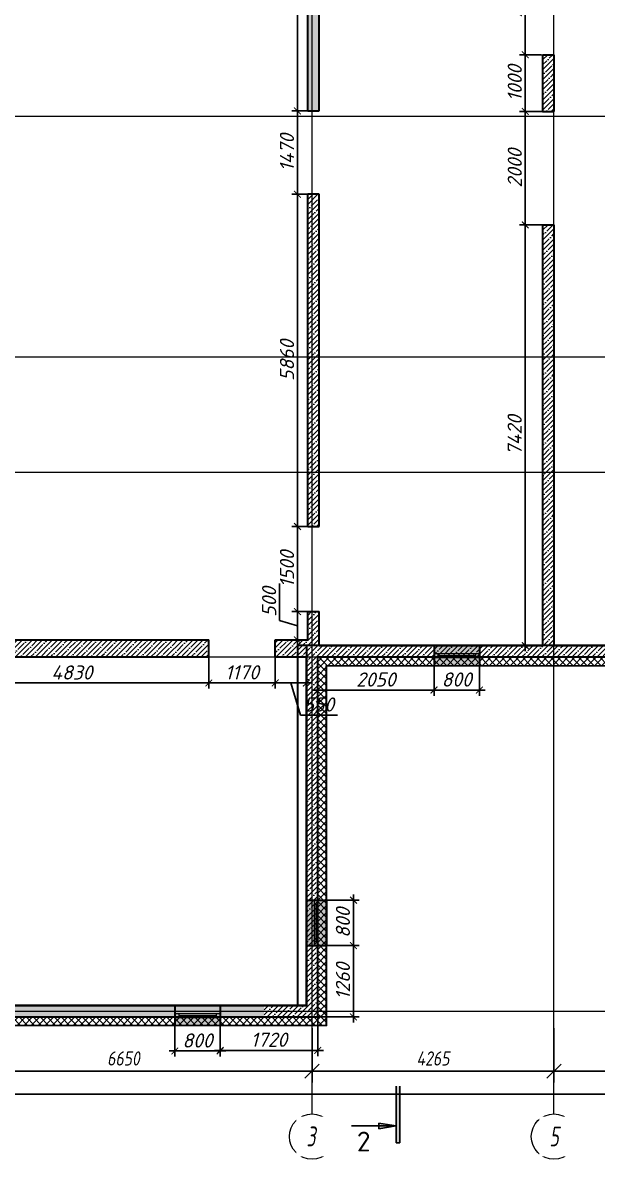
# Model space of a CAD drawing. Extents: x -96705 to 1864084, y -482104 to 235.
# Drawn here: x 1069113 to 1079242, y -158358 to -138311 of the extents above; entities that cross this region are included whole.
import ezdxf

# ---------------------------------------------------------------- set-up
doc = ezdxf.new("R2010")
doc.units = 0
doc.header["$LTSCALE"] = 100
doc.header["$PDMODE"] = 1
doc.header["$PDSIZE"] = 200
doc.linetypes.add('CENTER', pattern=[2, 1.25, -0.25, 0.25, -0.25])
doc.layers.get('Defpoints').update_dxf_attribs({"color": 42})
for name, color, linetype, lineweight in [('АР_Навесной фасад', 5, 'Continuous', 5), ('АР_Окна БЛОК', 250, 'Continuous', 13), ('АР_Оси', 193, 'Continuous', 9), ('АР_Оси размеры', 164, 'Continuous', 9), ('АР_Разрезы', 175, 'Continuous', 9), ('АР_Сущ Несущая стена', 202, 'Continuous', 30), ('АР_Утеплитель', 250, 'Continuous', 9), ('АР_Штриховка монолит', 250, 'Continuous', 9)]:
    doc.layers.add(name, color=color, linetype=linetype, lineweight=lineweight)
doc.layers.add('Тонкая', color=7, linetype='Continuous')
doc.layers.get('Тонкая').off()
doc.styles.add('ISOCPEUR', font='isocpeui.ttf', dxfattribs={"height": 250})
doc.styles.add('METRO-STYLE', font='isocpeur.ttf', dxfattribs={"width": 0.9, "oblique": 15})
doc.styles.add('ГОСТ 2.304', font='CS_Gost2304.shx', dxfattribs={"oblique": 10})
doc.dimstyles.new('R_100', dxfattribs={"dimtxt": 270, "dimasz": 120, "dimexe": 100, "dimexo": 0, "dimgap": 60, "dimtad": 1, "dimdec": 0, "dimrnd": 5, "dimzin": 0, "dimdsep": 46, "dimtxsty": 'ISOCPEUR', "dimblk": 'ARCHTICK', "dimcen": 0, "dimdle": 100, "dimclrd": 256, "dimclre": 256, "dimclrt": 256, "dimadec": 0, "dimazin": 0, "dimtfac": 2, "dimtdec": 0, "dimtofl": 0, "dimtmove": 1, "dimatfit": 3, "dimfxl": 1, "dimtvp": 3, "dimtolj": 1, "dimtzin": 0, "dimarcsym": 0})
doc.dimstyles.new('СПДС', dxfattribs={"dimscale": 100, "dimtxt": 2.5, "dimasz": 2.5, "dimexe": 2, "dimexo": 0.625, "dimgap": 1, "dimtad": 1, "dimdec": 0, "dimrnd": 5, "dimtxsty": 'ГОСТ 2.304', "dimblk": 'OBLIQUE', "dimblk1": 'OBLIQUE', "dimblk2": 'OBLIQUE', "dimcen": 2.5, "dimdle": 2, "dimadec": 0, "dimazin": 2, "dimtfac": 0.75, "dimtdec": 4, "dimtmove": 1, "dimatfit": 3, "dimfxl": 1, "dimtfill": 1, "dimtolj": 1, "dimarcsym": 1})
pattern_1 = [(45, (116217.33, -106593.18), (-61.871843, 61.871843), []), (135, (116217.33, -106593.18), (-61.871843, -61.871843), [])]
pattern_2 = [(45, (731759.35, -210952.4), (-88.388348, 88.388348), []), (45, (731847.74, -210952.4), (-88.388348, 88.388348), [156.25, -31.25, 0, -31.25])]

# ---------------------------------------------------------------- blocks, each defined once
blk = doc.blocks.new('_Oblique')
at = {"color": 0, "linetype": 'ByBlock', "lineweight": -2}
blk.add_line((-0.5, -0.5), (0.5, 0.5), dxfattribs=at)
blk = doc.blocks.new('*D658')
at = {"layer": 'Defpoints', "color": 0, "ltscale": 100, "transparency": 16777216}
for p in [(1074214, -155982), (1067564, -156395), (1074214, -156805)]:
    blk.add_point(p, dxfattribs=at)
at = {"layer": 'АР_Оси размеры', "color": 8, "lineweight": -2, "ltscale": 100, "transparency": 16777216}
for p, q in [((1074214, -156044), (1074214, -157005)), ((1067564, -156458), (1067564, -157005)), ((1067364, -156805), (1074414, -156805))]:
    blk.add_line(p, q, dxfattribs=at)
at = {"layer": 'АР_Оси размеры', "color": 8, "lineweight": -2, "ltscale": 100, "transparency": 16777216, "xscale": 250, "yscale": 250, "zscale": 250, "rotation": 180}
blk.add_blockref('_Oblique', (1067564, -156805), dxfattribs=at)
at = {"layer": 'АР_Оси размеры', "color": 8, "lineweight": -2, "ltscale": 100, "transparency": 16777216, "xscale": 250, "yscale": 250, "zscale": 250}
blk.add_blockref('_Oblique', (1074214, -156805), dxfattribs=at)
at = {"layer": 'АР_Оси размеры', "color": 8, "ltscale": 100, "transparency": 16777216, "insert": (1070889, -156580), "char_height": 250, "attachment_point": 5, "style": 'ГОСТ 2.304', "bg_fill": 3, "box_fill_scale": 1.1, "bg_fill_color": 256, "bg_fill_true_color": 13158600, "bg_fill_transparency": 0}
blk.add_mtext('\\A1;6650', dxfattribs=at)
blk = doc.blocks.new('*D659')
at = {"layer": 'Defpoints', "color": 0, "ltscale": 100, "transparency": 16777216}
for p in [(1074214, -155982), (1078479, -155982), (1078479, -156805)]:
    blk.add_point(p, dxfattribs=at)
at = {"layer": 'АР_Оси размеры', "color": 8, "lineweight": -2, "ltscale": 100, "transparency": 16777216}
for p, q in [((1074214, -156044), (1074214, -157005)), ((1078479, -156044), (1078479, -157005)), ((1074014, -156805), (1078679, -156805))]:
    blk.add_line(p, q, dxfattribs=at)
at = {"layer": 'АР_Оси размеры', "color": 8, "lineweight": -2, "ltscale": 100, "transparency": 16777216, "xscale": 250, "yscale": 250, "zscale": 250, "rotation": 180}
blk.add_blockref('_Oblique', (1074214, -156805), dxfattribs=at)
at = {"layer": 'АР_Оси размеры', "color": 8, "lineweight": -2, "ltscale": 100, "transparency": 16777216, "xscale": 250, "yscale": 250, "zscale": 250}
blk.add_blockref('_Oblique', (1078479, -156805), dxfattribs=at)
at = {"layer": 'АР_Оси размеры', "color": 8, "ltscale": 100, "transparency": 16777216, "insert": (1076346, -156580), "char_height": 250, "attachment_point": 5, "style": 'ГОСТ 2.304', "bg_fill": 3, "box_fill_scale": 1.1, "bg_fill_color": 256, "bg_fill_true_color": 13158600, "bg_fill_transparency": 0}
blk.add_mtext('\\A1;4265', dxfattribs=at)
blk = doc.blocks.new('*D660')
at = {"layer": 'Defpoints', "color": 0, "ltscale": 100, "transparency": 16777216}
for p in [(1078479, -155982), (1082434, -156282), (1082434, -156805)]:
    blk.add_point(p, dxfattribs=at)
at = {"layer": 'АР_Оси размеры', "color": 8, "lineweight": -2, "ltscale": 100, "transparency": 16777216}
for p, q in [((1078479, -156044), (1078479, -157005)), ((1082434, -156345), (1082434, -157005)), ((1078279, -156805), (1082634, -156805))]:
    blk.add_line(p, q, dxfattribs=at)
at = {"layer": 'АР_Оси размеры', "color": 8, "lineweight": -2, "ltscale": 100, "transparency": 16777216, "xscale": 250, "yscale": 250, "zscale": 250, "rotation": 180}
blk.add_blockref('_Oblique', (1078479, -156805), dxfattribs=at)
at = {"layer": 'АР_Оси размеры', "color": 8, "lineweight": -2, "ltscale": 100, "transparency": 16777216, "xscale": 250, "yscale": 250, "zscale": 250}
blk.add_blockref('_Oblique', (1082434, -156805), dxfattribs=at)
at = {"layer": 'АР_Оси размеры', "color": 8, "ltscale": 100, "transparency": 16777216, "insert": (1080456, -156580), "char_height": 250, "attachment_point": 5, "style": 'ГОСТ 2.304', "bg_fill": 3, "box_fill_scale": 1.1, "bg_fill_color": 256, "bg_fill_true_color": 13158600, "bg_fill_transparency": 0}
blk.add_mtext('\\A1;3955', dxfattribs=at)
blk = doc.blocks.new('*D638')
at = {"layer": 'Defpoints', "color": 0, "ltscale": 100, "transparency": 16777216}
for p in [(1129729, -157207), (1061314, -157533), (1129729, -157533)]:
    blk.add_point(p, dxfattribs=at)
at = {"layer": 'АР_Оси размеры', "color": 8, "lineweight": -2, "ltscale": 100, "transparency": 16777216}
for p, q in [((1061314, -157470), (1061314, -157007)), ((1129729, -157470), (1129729, -157007)), ((1061114, -157207), (1129929, -157207))]:
    blk.add_line(p, q, dxfattribs=at)
at = {"layer": 'АР_Оси размеры', "color": 8, "lineweight": -2, "ltscale": 100, "transparency": 16777216, "xscale": 250, "yscale": 250, "zscale": 250, "rotation": 180}
blk.add_blockref('_Oblique', (1061314, -157207), dxfattribs=at)
at = {"layer": 'АР_Оси размеры', "color": 8, "lineweight": -2, "ltscale": 100, "transparency": 16777216, "xscale": 250, "yscale": 250, "zscale": 250}
blk.add_blockref('_Oblique', (1129729, -157207), dxfattribs=at)
at = {"layer": 'АР_Оси размеры', "color": 8, "ltscale": 100, "transparency": 16777216, "insert": (1095521, -156982), "char_height": 250, "attachment_point": 5, "style": 'ГОСТ 2.304', "bg_fill": 3, "box_fill_scale": 1.1, "bg_fill_color": 256, "bg_fill_true_color": 13158600, "bg_fill_transparency": 0}
blk.add_mtext('\\A1;68415', dxfattribs=at)
blk = doc.blocks.new('_ArchTick')
at = {"color": 8, "linetype": 'ByBlock', "const_width": 0.15}
blk.add_lwpolyline([(-0.5, -0.5), (0.5, 0.5)], dxfattribs=at)
blk = doc.blocks.new('*D1014')
at = {"layer": 'Defpoints', "color": 8, "lineweight": -2, "ltscale": 100, "transparency": 16777216}
for p, q in [((1067564, -149497), (1067564, -150057)), ((1072394, -149497), (1072394, -150057)), ((1067464, -149957), (1072494, -149957))]:
    blk.add_line(p, q, dxfattribs=at)
at = {"layer": 'Defpoints', "color": 0, "ltscale": 100, "transparency": 16777216}
for p in [(1067564, -149497), (1072394, -149497), (1072394, -149957)]:
    blk.add_point(p, dxfattribs=at)
at = {"layer": 'Defpoints', "color": 8, "lineweight": -2, "ltscale": 100, "transparency": 16777216, "xscale": 120, "yscale": 120, "zscale": 120, "rotation": 180}
blk.add_blockref('_ArchTick', (1067564, -149957), dxfattribs=at)
at = {"layer": 'Defpoints', "color": 8, "lineweight": -2, "ltscale": 100, "transparency": 16777216, "xscale": 120, "yscale": 120, "zscale": 120}
blk.add_blockref('_ArchTick', (1072394, -149957), dxfattribs=at)
at = {"layer": 'Defpoints', "color": 8, "lineweight": 30, "ltscale": 100, "transparency": 16777216, "insert": (1069979, -149772), "char_height": 250, "attachment_point": 5, "style": 'ISOCPEUR'}
blk.add_mtext('\\A1;4830', dxfattribs=at)
blk = doc.blocks.new('*D1015')
at = {"layer": 'Defpoints', "color": 8, "lineweight": -2, "ltscale": 100, "transparency": 16777216}
for p, q in [((1072394, -149497), (1072394, -150057)), ((1073564, -149497), (1073564, -150057)), ((1073664, -149957), (1072294, -149957))]:
    blk.add_line(p, q, dxfattribs=at)
at = {"layer": 'Defpoints', "color": 0, "ltscale": 100, "transparency": 16777216}
for p in [(1072394, -149497), (1073564, -149497), (1072394, -149957)]:
    blk.add_point(p, dxfattribs=at)
at = {"layer": 'Defpoints', "color": 8, "lineweight": -2, "ltscale": 100, "transparency": 16777216, "xscale": 120, "yscale": 120, "zscale": 120, "rotation": 180}
blk.add_blockref('_ArchTick', (1072394, -149957), dxfattribs=at)
at = {"layer": 'Defpoints', "color": 8, "lineweight": -2, "ltscale": 100, "transparency": 16777216, "xscale": 120, "yscale": 120, "zscale": 120}
blk.add_blockref('_ArchTick', (1073564, -149957), dxfattribs=at)
at = {"layer": 'Defpoints', "color": 8, "lineweight": 30, "ltscale": 100, "transparency": 16777216, "insert": (1072979, -149770), "char_height": 250, "attachment_point": 5, "style": 'ISOCPEUR'}
blk.add_mtext('\\A1;1170', dxfattribs=at)
blk = doc.blocks.new('*D1016')
at = {"layer": 'Defpoints', "color": 8, "lineweight": -2, "ltscale": 100, "transparency": 16777216}
for p, q in [((1073564, -149497), (1073564, -150057)), ((1074114, -149497), (1074114, -150057)), ((1074214, -149957), (1073464, -149957)), ((1073839, -149957), (1074008, -150522)), ((1074008, -150522), (1074660, -150522))]:
    blk.add_line(p, q, dxfattribs=at)
at = {"layer": 'Defpoints', "color": 0, "ltscale": 100, "transparency": 16777216}
for p in [(1073564, -149497), (1074114, -149497), (1073564, -149957)]:
    blk.add_point(p, dxfattribs=at)
at = {"layer": 'Defpoints', "color": 8, "lineweight": -2, "ltscale": 100, "transparency": 16777216, "xscale": 120, "yscale": 120, "zscale": 120, "rotation": 180}
blk.add_blockref('_ArchTick', (1073564, -149957), dxfattribs=at)
at = {"layer": 'Defpoints', "color": 8, "lineweight": -2, "ltscale": 100, "transparency": 16777216, "xscale": 120, "yscale": 120, "zscale": 120}
blk.add_blockref('_ArchTick', (1074114, -149957), dxfattribs=at)
at = {"layer": 'Defpoints', "color": 8, "lineweight": 30, "ltscale": 100, "transparency": 16777216, "insert": (1074334, -150337), "char_height": 250, "attachment_point": 5, "style": 'ISOCPEUR'}
blk.add_mtext('\\A1;550', dxfattribs=at)
blk = doc.blocks.new('*D1017')
at = {"layer": 'Defpoints', "color": 8, "lineweight": -2, "ltscale": 100, "transparency": 16777216}
for p, q in [((1073642, -148852), (1073642, -148201)), ((1074139, -148697), (1073857, -148697)), ((1073957, -148597), (1073957, -149297)), ((1073957, -148947), (1073642, -148852)), ((1074139, -149197), (1073857, -149197))]:
    blk.add_line(p, q, dxfattribs=at)
at = {"layer": 'Defpoints', "color": 0, "ltscale": 100, "transparency": 16777216}
for p in [(1074139, -148697), (1073957, -149197), (1074139, -149197)]:
    blk.add_point(p, dxfattribs=at)
at = {"layer": 'Defpoints', "color": 8, "lineweight": -2, "ltscale": 100, "transparency": 16777216, "xscale": 120, "yscale": 120, "zscale": 120}
for p, rotation in [((1073957, -148697), 90), ((1073957, -149197), 270)]:
    blk.add_blockref('_ArchTick', p, dxfattribs=dict(at, rotation=rotation))
at = {"layer": 'Defpoints', "color": 8, "lineweight": 30, "ltscale": 100, "transparency": 16777216, "insert": (1073457, -148527), "char_height": 250, "attachment_point": 5, "rotation": 90, "style": 'ISOCPEUR'}
blk.add_mtext('\\A1;500', dxfattribs=at)
blk = doc.blocks.new('*D1018')
at = {"layer": 'Defpoints', "color": 8, "lineweight": -2, "ltscale": 100, "transparency": 16777216}
for p, q in [((1073957, -147097), (1073957, -148797)), ((1074139, -147197), (1073857, -147197)), ((1074139, -148697), (1073857, -148697))]:
    blk.add_line(p, q, dxfattribs=at)
at = {"layer": 'Defpoints', "color": 0, "ltscale": 100, "transparency": 16777216}
for p in [(1074139, -147197), (1073957, -148697), (1074139, -148697)]:
    blk.add_point(p, dxfattribs=at)
at = {"layer": 'Defpoints', "color": 8, "lineweight": -2, "ltscale": 100, "transparency": 16777216, "xscale": 120, "yscale": 120, "zscale": 120}
for p, rotation in [((1073957, -147197), 90), ((1073957, -148697), 270)]:
    blk.add_blockref('_ArchTick', p, dxfattribs=dict(at, rotation=rotation))
at = {"layer": 'Defpoints', "color": 8, "lineweight": 30, "ltscale": 100, "transparency": 16777216, "insert": (1073772, -147947), "char_height": 250, "attachment_point": 5, "rotation": 90, "style": 'ISOCPEUR'}
blk.add_mtext('\\A1;1500', dxfattribs=at)
blk = doc.blocks.new('*D1019')
at = {"layer": 'Defpoints', "color": 8, "lineweight": -2, "ltscale": 100, "transparency": 16777216}
for p, q in [((1073957, -141237), (1073957, -147297)), ((1074139, -141337), (1073857, -141337)), ((1074139, -147197), (1073857, -147197))]:
    blk.add_line(p, q, dxfattribs=at)
at = {"layer": 'Defpoints', "color": 0, "ltscale": 100, "transparency": 16777216}
for p in [(1074139, -141337), (1073957, -147197), (1074139, -147197)]:
    blk.add_point(p, dxfattribs=at)
at = {"layer": 'Defpoints', "color": 8, "lineweight": -2, "ltscale": 100, "transparency": 16777216, "xscale": 120, "yscale": 120, "zscale": 120}
for p, rotation in [((1073957, -141337), 90), ((1073957, -147197), 270)]:
    blk.add_blockref('_ArchTick', p, dxfattribs=dict(at, rotation=rotation))
at = {"layer": 'Defpoints', "color": 8, "lineweight": 30, "ltscale": 100, "transparency": 16777216, "insert": (1073772, -144267), "char_height": 250, "attachment_point": 5, "rotation": 90, "style": 'ISOCPEUR'}
blk.add_mtext('\\A1;5860', dxfattribs=at)
blk = doc.blocks.new('*D640')
at = {"layer": 'Defpoints', "color": 8, "lineweight": -2, "ltscale": 100, "transparency": 16777216}
for p, q in [((1074139, -139867), (1073857, -139867)), ((1073957, -139767), (1073957, -141437)), ((1074139, -141337), (1073857, -141337))]:
    blk.add_line(p, q, dxfattribs=at)
at = {"layer": 'Defpoints', "color": 0, "ltscale": 100, "transparency": 16777216}
for p in [(1074139, -139867), (1073957, -141337), (1074139, -141337)]:
    blk.add_point(p, dxfattribs=at)
at = {"layer": 'Defpoints', "color": 8, "lineweight": -2, "ltscale": 100, "transparency": 16777216, "xscale": 120, "yscale": 120, "zscale": 120}
for p, rotation in [((1073957, -139867), 90), ((1073957, -141337), 270)]:
    blk.add_blockref('_ArchTick', p, dxfattribs=dict(at, rotation=rotation))
at = {"layer": 'Defpoints', "color": 8, "lineweight": 30, "ltscale": 100, "transparency": 16777216, "insert": (1073771, -140602), "char_height": 250, "attachment_point": 5, "rotation": 90, "style": 'ISOCPEUR'}
blk.add_mtext('\\A1;1470', dxfattribs=at)
blk = doc.blocks.new('*D1020')
at = {"layer": 'Defpoints', "color": 8, "lineweight": -2, "ltscale": 100, "transparency": 16777216}
for p, q in [((1074139, -128467), (1073857, -128467)), ((1073957, -128367), (1073957, -139967)), ((1074139, -139867), (1073857, -139867))]:
    blk.add_line(p, q, dxfattribs=at)
at = {"layer": 'Defpoints', "color": 0, "ltscale": 100, "transparency": 16777216}
for p in [(1074139, -128467), (1073957, -139867), (1074139, -139867)]:
    blk.add_point(p, dxfattribs=at)
at = {"layer": 'Defpoints', "color": 8, "lineweight": -2, "ltscale": 100, "transparency": 16777216, "xscale": 120, "yscale": 120, "zscale": 120}
for p, rotation in [((1073957, -128467), 90), ((1073957, -139867), 270)]:
    blk.add_blockref('_ArchTick', p, dxfattribs=dict(at, rotation=rotation))
at = {"layer": 'Defpoints', "color": 8, "lineweight": 30, "ltscale": 100, "transparency": 16777216, "insert": (1073772, -134167), "char_height": 250, "attachment_point": 5, "rotation": 90, "style": 'ISOCPEUR'}
blk.add_mtext('\\A1;11400', dxfattribs=at)
blk = doc.blocks.new('*D1021')
at = {"layer": 'Defpoints', "color": 8, "lineweight": -2, "ltscale": 100, "transparency": 16777216}
for p, q in [((1074943, -154487), (1074943, -155947)), ((1074474, -154587), (1075043, -154587)), ((1074314, -155847), (1075043, -155847))]:
    blk.add_line(p, q, dxfattribs=at)
at = {"layer": 'Defpoints', "color": 0, "ltscale": 100, "transparency": 16777216}
for p in [(1074474, -154587), (1074314, -155847), (1074943, -155847)]:
    blk.add_point(p, dxfattribs=at)
at = {"layer": 'Defpoints', "color": 8, "lineweight": -2, "ltscale": 100, "transparency": 16777216, "xscale": 120, "yscale": 120, "zscale": 120}
for p, rotation in [((1074943, -154587), 90), ((1074943, -155847), 270)]:
    blk.add_blockref('_ArchTick', p, dxfattribs=dict(at, rotation=rotation))
at = {"layer": 'Defpoints', "color": 8, "lineweight": 30, "ltscale": 100, "transparency": 16777216, "insert": (1074758, -155217), "char_height": 250, "attachment_point": 5, "rotation": 90, "style": 'ISOCPEUR'}
blk.add_mtext('\\A1;1260', dxfattribs=at)
blk = doc.blocks.new('*D1029')
at = {"layer": 'Defpoints', "color": 8, "lineweight": -2, "ltscale": 100, "transparency": 16777216}
for p, q in [((1072594, -155857), (1072594, -156537)), ((1074314, -155847), (1074314, -156537)), ((1074414, -156437), (1072494, -156437))]:
    blk.add_line(p, q, dxfattribs=at)
at = {"layer": 'Defpoints', "color": 0, "ltscale": 100, "transparency": 16777216}
for p in [(1072594, -155857), (1074314, -155847), (1072594, -156437)]:
    blk.add_point(p, dxfattribs=at)
at = {"layer": 'Defpoints', "color": 8, "lineweight": -2, "ltscale": 100, "transparency": 16777216, "xscale": 120, "yscale": 120, "zscale": 120, "rotation": 180}
blk.add_blockref('_ArchTick', (1072594, -156437), dxfattribs=at)
at = {"layer": 'Defpoints', "color": 8, "lineweight": -2, "ltscale": 100, "transparency": 16777216, "xscale": 120, "yscale": 120, "zscale": 120}
blk.add_blockref('_ArchTick', (1074314, -156437), dxfattribs=at)
at = {"layer": 'Defpoints', "color": 8, "lineweight": 30, "ltscale": 100, "transparency": 16777216, "insert": (1073454, -156250), "char_height": 250, "attachment_point": 5, "style": 'ISOCPEUR'}
blk.add_mtext('\\A1;1720', dxfattribs=at)
blk = doc.blocks.new('*D1030')
at = {"layer": 'Defpoints', "color": 8, "lineweight": -2, "ltscale": 100, "transparency": 16777216}
for p, q in [((1071794, -156007), (1071794, -156548)), ((1072594, -156007), (1072594, -156548)), ((1072694, -156448), (1071694, -156448))]:
    blk.add_line(p, q, dxfattribs=at)
at = {"layer": 'Defpoints', "color": 0, "ltscale": 100, "transparency": 16777216}
for p in [(1071794, -156007), (1072594, -156007), (1071794, -156448)]:
    blk.add_point(p, dxfattribs=at)
at = {"layer": 'Defpoints', "color": 8, "lineweight": -2, "ltscale": 100, "transparency": 16777216, "xscale": 120, "yscale": 120, "zscale": 120, "rotation": 180}
blk.add_blockref('_ArchTick', (1071794, -156448), dxfattribs=at)
at = {"layer": 'Defpoints', "color": 8, "lineweight": -2, "ltscale": 100, "transparency": 16777216, "xscale": 120, "yscale": 120, "zscale": 120}
blk.add_blockref('_ArchTick', (1072594, -156448), dxfattribs=at)
at = {"layer": 'Defpoints', "color": 8, "lineweight": 30, "ltscale": 100, "transparency": 16777216, "insert": (1072194, -156263), "char_height": 250, "attachment_point": 5, "style": 'ISOCPEUR'}
blk.add_mtext('\\A1;800', dxfattribs=at)
blk = doc.blocks.new('*D1031')
at = {"layer": 'Defpoints', "color": 8, "lineweight": -2, "ltscale": 100, "transparency": 16777216}
for p, q in [((1074943, -153687), (1074943, -154687)), ((1074474, -153787), (1075043, -153787)), ((1074464, -154587), (1075043, -154587))]:
    blk.add_line(p, q, dxfattribs=at)
at = {"layer": 'Defpoints', "color": 0, "ltscale": 100, "transparency": 16777216}
for p in [(1074474, -153787), (1074464, -154587), (1074943, -154587)]:
    blk.add_point(p, dxfattribs=at)
at = {"layer": 'Defpoints', "color": 8, "lineweight": -2, "ltscale": 100, "transparency": 16777216, "xscale": 120, "yscale": 120, "zscale": 120}
for p, rotation in [((1074943, -153787), 90), ((1074943, -154587), 270)]:
    blk.add_blockref('_ArchTick', p, dxfattribs=dict(at, rotation=rotation))
at = {"layer": 'Defpoints', "color": 8, "lineweight": 30, "ltscale": 100, "transparency": 16777216, "insert": (1074758, -154187), "char_height": 250, "attachment_point": 5, "rotation": 90, "style": 'ISOCPEUR'}
blk.add_mtext('\\A1;800', dxfattribs=at)
blk = doc.blocks.new('*D1032')
at = {"layer": 'Defpoints', "color": 8, "lineweight": -2, "ltscale": 100, "transparency": 16777216}
for p, q in [((1074314, -149497), (1074314, -150181)), ((1076364, -149477), (1076364, -150181)), ((1074214, -150081), (1076464, -150081))]:
    blk.add_line(p, q, dxfattribs=at)
at = {"layer": 'Defpoints', "color": 0, "ltscale": 100, "transparency": 16777216}
for p in [(1074314, -149497), (1076364, -149477), (1076364, -150081)]:
    blk.add_point(p, dxfattribs=at)
at = {"layer": 'Defpoints', "color": 8, "lineweight": -2, "ltscale": 100, "transparency": 16777216, "xscale": 120, "yscale": 120, "zscale": 120, "rotation": 180}
blk.add_blockref('_ArchTick', (1074314, -150081), dxfattribs=at)
at = {"layer": 'Defpoints', "color": 8, "lineweight": -2, "ltscale": 100, "transparency": 16777216, "xscale": 120, "yscale": 120, "zscale": 120}
blk.add_blockref('_ArchTick', (1076364, -150081), dxfattribs=at)
at = {"layer": 'Defpoints', "color": 8, "lineweight": 30, "ltscale": 100, "transparency": 16777216, "insert": (1075339, -149896), "char_height": 250, "attachment_point": 5, "style": 'ISOCPEUR'}
blk.add_mtext('\\A1;2050', dxfattribs=at)
blk = doc.blocks.new('*D1074')
at = {"layer": 'Defpoints', "color": 8, "lineweight": -2, "ltscale": 100, "transparency": 16777216}
for p, q in [((1076364, -149657), (1076364, -150181)), ((1077164, -149657), (1077164, -150181)), ((1077264, -150081), (1076264, -150081))]:
    blk.add_line(p, q, dxfattribs=at)
at = {"layer": 'Defpoints', "color": 0, "ltscale": 100, "transparency": 16777216}
for p in [(1076364, -149657), (1077164, -149657), (1076364, -150081)]:
    blk.add_point(p, dxfattribs=at)
at = {"layer": 'Defpoints', "color": 8, "lineweight": -2, "ltscale": 100, "transparency": 16777216, "xscale": 120, "yscale": 120, "zscale": 120, "rotation": 180}
blk.add_blockref('_ArchTick', (1076364, -150081), dxfattribs=at)
at = {"layer": 'Defpoints', "color": 8, "lineweight": -2, "ltscale": 100, "transparency": 16777216, "xscale": 120, "yscale": 120, "zscale": 120}
blk.add_blockref('_ArchTick', (1077164, -150081), dxfattribs=at)
at = {"layer": 'Defpoints', "color": 8, "lineweight": 30, "ltscale": 100, "transparency": 16777216, "insert": (1076764, -149896), "char_height": 250, "attachment_point": 5, "style": 'ISOCPEUR'}
blk.add_mtext('\\A1;800', dxfattribs=at)
blk = doc.blocks.new('*D1085')
at = {"layer": 'Defpoints', "color": 8, "lineweight": -2, "ltscale": 100, "transparency": 16777216}
for p, q in [((1078279, -141877), (1077873, -141877)), ((1077973, -149397), (1077973, -141777)), ((1078279, -149297), (1077873, -149297))]:
    blk.add_line(p, q, dxfattribs=at)
at = {"layer": 'Defpoints', "color": 0, "ltscale": 100, "transparency": 16777216}
for p in [(1077973, -141877), (1078279, -141877), (1078279, -149297)]:
    blk.add_point(p, dxfattribs=at)
at = {"layer": 'Defpoints', "color": 8, "lineweight": -2, "ltscale": 100, "transparency": 16777216, "xscale": 120, "yscale": 120, "zscale": 120}
for p, rotation in [((1077973, -141877), 90), ((1077973, -149297), 270)]:
    blk.add_blockref('_ArchTick', p, dxfattribs=dict(at, rotation=rotation))
at = {"layer": 'Defpoints', "color": 8, "lineweight": 30, "ltscale": 100, "transparency": 16777216, "insert": (1077786, -145587), "char_height": 250, "attachment_point": 5, "rotation": 90, "style": 'ISOCPEUR'}
blk.add_mtext('\\A1;7420', dxfattribs=at)
blk = doc.blocks.new('*D651')
at = {"layer": 'Defpoints', "color": 8, "lineweight": -2, "ltscale": 100, "transparency": 16777216}
for p, q in [((1078279, -139877), (1077873, -139877)), ((1077973, -139777), (1077973, -141977)), ((1078279, -141877), (1077873, -141877))]:
    blk.add_line(p, q, dxfattribs=at)
at = {"layer": 'Defpoints', "color": 0, "ltscale": 100, "transparency": 16777216}
for p in [(1078279, -139877), (1077973, -141877), (1078279, -141877)]:
    blk.add_point(p, dxfattribs=at)
at = {"layer": 'Defpoints', "color": 8, "lineweight": -2, "ltscale": 100, "transparency": 16777216, "xscale": 120, "yscale": 120, "zscale": 120}
for p, rotation in [((1077973, -139877), 90), ((1077973, -141877), 270)]:
    blk.add_blockref('_ArchTick', p, dxfattribs=dict(at, rotation=rotation))
at = {"layer": 'Defpoints', "color": 8, "lineweight": 30, "ltscale": 100, "transparency": 16777216, "insert": (1077788, -140877), "char_height": 250, "attachment_point": 5, "rotation": 90, "style": 'ISOCPEUR'}
blk.add_mtext('\\A1;2000', dxfattribs=at)
blk = doc.blocks.new('*D652')
at = {"layer": 'Defpoints', "color": 8, "lineweight": -2, "ltscale": 100, "transparency": 16777216}
for p, q in [((1078260, -138877), (1077873, -138877)), ((1077973, -138777), (1077973, -139977)), ((1078279, -139877), (1077873, -139877))]:
    blk.add_line(p, q, dxfattribs=at)
at = {"layer": 'Defpoints', "color": 0, "ltscale": 100, "transparency": 16777216}
for p in [(1078260, -138877), (1077973, -139877), (1078279, -139877)]:
    blk.add_point(p, dxfattribs=at)
at = {"layer": 'Defpoints', "color": 8, "lineweight": -2, "ltscale": 100, "transparency": 16777216, "xscale": 120, "yscale": 120, "zscale": 120}
for p, rotation in [((1077973, -138877), 90), ((1077973, -139877), 270)]:
    blk.add_blockref('_ArchTick', p, dxfattribs=dict(at, rotation=rotation))
at = {"layer": 'Defpoints', "color": 8, "lineweight": 30, "ltscale": 100, "transparency": 16777216, "insert": (1077788, -139377), "char_height": 250, "attachment_point": 5, "rotation": 90, "style": 'ISOCPEUR'}
blk.add_mtext('\\A1;1000', dxfattribs=at)
blk = doc.blocks.new('*D653')
at = {"layer": 'Defpoints', "color": 8, "lineweight": -2, "ltscale": 100, "transparency": 16777216}
for p, q in [((1078279, -136877), (1077873, -136877)), ((1077973, -136777), (1077973, -138977)), ((1078260, -138877), (1077873, -138877))]:
    blk.add_line(p, q, dxfattribs=at)
at = {"layer": 'Defpoints', "color": 0, "ltscale": 100, "transparency": 16777216}
for p in [(1078279, -136877), (1077973, -138877), (1078260, -138877)]:
    blk.add_point(p, dxfattribs=at)
at = {"layer": 'Defpoints', "color": 8, "lineweight": -2, "ltscale": 100, "transparency": 16777216, "xscale": 120, "yscale": 120, "zscale": 120}
for p, rotation in [((1077973, -136877), 90), ((1077973, -138877), 270)]:
    blk.add_blockref('_ArchTick', p, dxfattribs=dict(at, rotation=rotation))
at = {"layer": 'Defpoints', "color": 8, "lineweight": 30, "ltscale": 100, "transparency": 16777216, "insert": (1077788, -137877), "char_height": 250, "attachment_point": 5, "rotation": 90, "style": 'ISOCPEUR'}
blk.add_mtext('\\A1;2000', dxfattribs=at)
blk = doc.blocks.new('A$C60573c2e')
at = {"layer": 'АР_Разрезы', "ltscale": 100}
h = blk.add_hatch(color=8, dxfattribs=at)
h.dxf.hatch_style = 1
h.paths.add_polyline_path([(20810, -76719), (20880, -76719), (20880, -77719), (20810, -77719)])
h.paths.add_polyline_path([(20509, -77369), (20810, -77419), (20509, -77419)])
h.paths.add_polyline_path([(20509, -77419), (20810, -77419), (20509, -77469)])
at = {"layer": 'АР_Разрезы', "color": 8, "lineweight": 25, "ltscale": 100}
for p, q in [((20810, -77719), (20810, -76719)), ((20880, -76719), (20880, -77719)), ((20810, -77419), (20509, -77369)), ((20509, -77369), (20509, -77469)), ((20509, -77469), (20810, -77419)), ((20880, -77719), (20810, -77719))]:
    blk.add_line(p, q, dxfattribs=at)
at = {"layer": 'АР_Разрезы', "color": 8, "lineweight": 25, "ltscale": 100, "elevation": 0}
blk.add_lwpolyline([(20810, -77419), (20026, -77419)], dxfattribs=at)
at = {"layer": 'АР_Разрезы', "color": 8, "lineweight": 25, "ltscale": 100, "insert": (20360, -77519), "char_height": 350, "width": 583.33, "attachment_point": 3, "style": 'METRO-STYLE'}
blk.add_mtext('{\\Q0;\\W1;2}', dxfattribs=at)
blk = doc.blocks.new('*U416')
h = blk.add_hatch(color=8)
h.dxf.hatch_style = 1
h.paths.add_polyline_path([(-800, -140), (0, -140), (0, 220), (-800, 220)])
at = {"color": 8, "lineweight": 30}
for p, q in [((-800, -140), (-800, 220)), ((0, -140), (0, 220))]:
    blk.add_line(p, q, dxfattribs=at)
at = {"color": 8}
for p, q in [((0, 220), (-800, 220)), ((-800, 70), (0, 70)), ((-800, 0), (0, 0)), ((-730, 0), (-730, 70)), ((-730, 35), (-70, 35)), ((-70, 0), (-70, 70)), ((-800, -140), (0, -140)), ((-800, -140), (-800, -140)), ((-800, -140), (-800, -140)), ((0, -140), (0, -140)), ((0, -140), (0, -140))]:
    blk.add_line(p, q, dxfattribs=at)

msp = doc.modelspace()

# ---------------------------------------------------------------- hatches: boundary and pattern name
at = {"layer": 'АР_Утеплитель', "ltscale": 100}
h = msp.add_hatch(dxfattribs=at)
h.set_pattern_fill('ANSI37', color=8, scale=700)
h.set_pattern_definition(pattern_1)
edge = h.paths.add_edge_path()
edge.add_line((1100304.2, -144706.7), (1100454.7, -144706.7))
edge.add_arc((1095664.7, -144409.7), 4799.2, 356.45146, 359.43836)
edge.add_line((1100463.7, -144456.7), (1108699, -144456.7))
edge.add_line((1108699, -144456.7), (1108699, -149646.7))
edge.add_line((1108699, -149646.7), (1116579, -149646.7))
edge.add_line((1116579, -149646.7), (1116579, -155996.7))
edge.add_line((1116579, -155996.7), (1129978.9, -155996.7))
edge.add_line((1129978.9, -155996.7), (1129979, -145986.7))
edge.add_line((1129979, -145986.7), (1123629, -145986.7))
edge.add_line((1123629, -145986.7), (1123629, -128116.7))
edge.add_line((1123629, -128116.7), (1113129, -128116.7))
edge.add_line((1113129, -128116.7), (1113129, -124151.7))
edge.add_line((1113129, -124151.7), (1078029, -124151.7))
edge.add_line((1078029, -124151.7), (1078029, -128116.7))
edge.add_line((1078029, -128116.7), (1073203.8, -128116.7))
edge.add_line((1073203.8, -128116.7), (1073203.8, -128266.7))
edge.add_line((1073203.8, -128266.7), (1078179, -128266.7))
edge.add_line((1078179, -128266.7), (1078179, -124301.7))
edge.add_line((1078179, -124301.7), (1112979, -124301.7))
edge.add_line((1112979, -124301.7), (1112979, -128266.7))
edge.add_line((1112979, -128266.7), (1123479, -128266.7))
edge.add_line((1123479, -128266.7), (1123479, -146136.7))
edge.add_line((1123479, -146136.7), (1129829, -146136.7))
edge.add_line((1129829, -146136.7), (1129828.9, -155846.7))
edge.add_line((1129828.9, -155846.7), (1116729, -155846.7))
edge.add_line((1116729, -155846.7), (1116729, -149496.7))
edge.add_line((1116729, -149496.7), (1108849, -149496.7))
edge.add_line((1108849, -149496.7), (1108849, -144306.7))
edge.add_line((1108849, -144306.7), (1100313.7, -144306.7))
edge.add_arc((1095501.5, -144393.2), 4812.9, -3.73457, 1.02993, ccw=False)
h = msp.add_hatch(dxfattribs=at)
h.set_pattern_fill('ANSI37', color=8, scale=700)
h.set_pattern_definition(pattern_1)
edge = h.paths.add_edge_path()
edge.add_line((1090851.3, -144706.2), (1091001.4, -144706.7))
edge.add_arc((1056818.1, -144506.7), 34183.8, 359.66478, 360.33522)
edge.add_line((1091001.4, -144306.7), (1082434, -144306.7))
edge.add_line((1082434, -144306.7), (1082434, -149496.7))
edge.add_line((1082434, -149496.7), (1074314, -149496.7))
edge.add_line((1074314, -149496.7), (1074314, -155846.7))
edge.add_line((1074314, -155846.7), (1061214, -155846.7))
edge.add_line((1061214, -155846.7), (1061213.9, -146136.7))
edge.add_line((1061213.9, -146136.7), (1067564, -146136.7))
edge.add_line((1067564, -146136.7), (1067564, -128266.7))
edge.add_line((1067564, -128266.7), (1078179, -128266.7))
edge.add_line((1078179, -128266.7), (1078179, -128116.7))
edge.add_line((1078179, -128116.7), (1067414, -128116.7))
edge.add_line((1067414, -128116.7), (1067414, -145986.7))
edge.add_line((1067414, -145986.7), (1061063.9, -145986.7))
edge.add_line((1061063.9, -145986.7), (1061064, -155996.7))
edge.add_line((1061064, -155996.7), (1074464, -155996.7))
edge.add_line((1074464, -155996.7), (1074464, -149646.7))
edge.add_line((1074464, -149646.7), (1082584, -149646.7))
edge.add_line((1082584, -149646.7), (1082584, -144456.7))
edge.add_line((1082584, -144456.7), (1090851.4, -144456.7))
edge.add_arc((86893.9, -144519.1), 1003957.4, -0.0106768, 0.0035589, ccw=False)
at = {"layer": 'АР_Штриховка монолит', "ltscale": 100}
h = msp.add_hatch(dxfattribs=at)
h.set_pattern_fill('ANSI35', color=8, scale=500)
h.set_pattern_definition(pattern_2)
h.paths.add_polyline_path([(1067764, -128466.7), (1074139, -128466.7), (1074139, -139866.7), (1074339, -139866.7), (1074339, -128466.7), (1078179, -128466.7), (1078179, -128266.7), (1067564, -128266.7), (1067564, -128466.7), (1067764, -128466.7)])
h = msp.add_hatch(dxfattribs=at)
h.set_pattern_fill('ANSI35', color=8, scale=500)
h.set_pattern_definition(pattern_2)
h.paths.add_polyline_path([(1078479, -138876.7), (1078279, -138876.7), (1078279, -139876.7), (1078479, -139876.7)])
h = msp.add_hatch(dxfattribs=at)
h.set_pattern_fill('ANSI35', color=8, scale=500)
h.set_pattern_definition(pattern_2)
h.paths.add_polyline_path([(1074339, -141336.7), (1074139, -141336.7), (1074139, -147196.7), (1074339, -147196.7)])
h = msp.add_hatch(dxfattribs=at)
h.set_pattern_fill('ANSI35', color=8, scale=500)
h.set_pattern_definition(pattern_2)
h.paths.add_polyline_path([(1082234, -149296.7), (1078479, -149296.7), (1078479, -141876.7), (1078279, -141876.7), (1078279, -149296.7), (1074339, -149296.7), (1074339, -149496.7), (1082234, -149496.7)])
h = msp.add_hatch(dxfattribs=at)
h.set_pattern_fill('ANSI35', color=8, scale=500)
h.set_pattern_definition(pattern_2)
h.paths.add_polyline_path([(1061414, -146336.7), (1061214, -146336.7), (1061214, -155846.7), (1073367.2, -155846.7), (1073367.2, -155646.7), (1061414, -155646.7)])
h = msp.add_hatch(dxfattribs=at)
h.set_pattern_fill('ANSI35', color=8, scale=500)
h.set_pattern_definition(pattern_2)
h.paths.add_polyline_path([(1070565.4, -149196.7), (1067864, -149196.7), (1067864, -148306.7), (1067564, -148306.7), (1067564, -149496.7), (1070565.4, -149496.7)])
h = msp.add_hatch(dxfattribs=at)
h.set_pattern_fill('ANSI35', color=8, scale=500)
h.set_pattern_definition(pattern_2)
h.paths.add_polyline_path([(1073564, -149496.7), (1074114, -149496.7), (1074114, -155646.7), (1073368.2, -155646.7), (1073368.2, -155846.7), (1074314, -155846.7), (1074314, -149496.7), (1074339, -149496.7), (1074339, -149296.7), (1074339, -148696.7), (1074139, -148696.7), (1074139, -149196.7), (1073564, -149196.7)])
h = msp.add_hatch(dxfattribs=at)
h.set_pattern_fill('ANSI35', color=8, scale=500)
h.set_pattern_definition(pattern_2)
h.paths.add_polyline_path([(1072394, -149196.7), (1070509, -149196.7), (1070509, -149496.7), (1072394, -149496.7)])

# ---------------------------------------------------------------- linework, layer by layer
at = {"layer": 'Defpoints', "color": 8, "lineweight": 30, "ltscale": 100}
msp.add_lwpolyline([(1109049, -144206.7), (1082234, -144206.7), (1082234, -149296.7), (1073957.4, -149296.7), (1073957.4, -155646.7), (1061414, -155646.7)], dxfattribs=at)
at = {"layer": 'АР_Навесной фасад', "color": 8, "ltscale": 100}
for p, q in [((1074464, -155996.7), (1074464, -149646.7)), ((1074464, -149646.7), (1082584, -149646.7)), ((1074474, -156006.7), (1074474, -149656.7)), ((1074474, -149656.7), (1082594, -149656.7))]:
    msp.add_line(p, q, dxfattribs=at)
for points in [[(1074474, -156006.7), (1061054, -156006.7)], [(1074464, -155996.7), (1061064, -155996.7)]]:
    msp.add_lwpolyline(points, dxfattribs=at)
at = {"layer": 'АР_Оси', "color": 8, "linetype": 'CENTER', "ltscale": 1000}
for p, q in [((1078479, -157558), (1078479, -123250.5)), ((1074214, -157558), (1074214, -128175.4)), ((1048750.2, -139956.7), (1132347.4, -139956.7)), ((1048750.2, -144206.7), (1132347.4, -144206.7)), ((1048750.2, -146236.7), (1132347.4, -146236.7)), ((1048750.2, -149496.7), (1132347.4, -149496.7)), ((1048750.2, -155746.7), (1132347.4, -155746.7))]:
    msp.add_line(p, q, dxfattribs=at)
at = {"layer": 'АР_Оси', "color": 8, "ltscale": 0.5}
for centre in [(1074214, -157958), (1078479, -157958)]:
    msp.add_circle(centre, 400, dxfattribs=at)
at = {"layer": 'АР_Сущ Несущая стена', "color": 8, "ltscale": 100}
for p, q in [((1074139, -139866.7), (1074139, -128466.7)), ((1074339, -139866.7), (1074339, -128466.7)), ((1078279, -138876.7), (1078279, -139876.7)), ((1078279, -138876.7), (1078479, -138876.7)), ((1078479, -138876.7), (1078479, -139876.7)), ((1074139, -139866.7), (1074339, -139866.7)), ((1078279, -139876.7), (1078479, -139876.7)), ((1074139, -147196.7), (1074139, -141336.7)), ((1074339, -141336.7), (1074139, -141336.7)), ((1074339, -147196.7), (1074339, -141336.7)), ((1078279, -141876.7), (1078279, -149296.7)), ((1078279, -141876.7), (1078479, -141876.7)), ((1078479, -141876.7), (1078479, -149296.7)), ((1074139, -147196.7), (1074339, -147196.7)), ((1074139, -149196.7), (1074139, -148696.7)), ((1074139, -148696.7), (1074339, -148696.7)), ((1074339, -149296.7), (1074339, -148696.7)), ((1067864, -149196.7), (1070677.9, -149196.7)), ((1070509, -149196.7), (1072394, -149196.7)), ((1072394, -149496.7), (1072394, -149196.7)), ((1073564, -149196.7), (1074139, -149196.7)), ((1073564, -149496.7), (1073564, -149196.7)), ((1074339, -149296.7), (1078279, -149296.7)), ((1078479, -149296.7), (1082234, -149296.7)), ((1067564, -149496.7), (1070677.9, -149496.7)), ((1070509, -149496.7), (1072394, -149496.7)), ((1073564, -149496.7), (1074114, -149496.7)), ((1074114, -155646.7), (1074114, -149496.7)), ((1074314, -155846.7), (1074314, -149496.7)), ((1074314, -149496.7), (1082434, -149496.7)), ((1061414, -155646.7), (1074114, -155646.7)), ((1061214, -155846.7), (1074314, -155846.7))]:
    msp.add_line(p, q, dxfattribs=at)
msp.add_lwpolyline([(1091404.7, -144106.7), (1082234, -144106.7), (1082234, -149296.7), (1074114, -149296.7), (1074114.2, -155646.7), (1061414, -155646.7), (1061413.6, -146336.7), (1067764, -146336.7), (1067764, -128466.7), (1078479, -128466.7), (1078479, -124601.7), (1112679, -124601.7)], dxfattribs=at)

# ---------------------------------------------------------------- block references
at = {"layer": 'АР_Окна БЛОК', "color": 8, "xscale": -1}
for p, rotation in [((1077164, -149436.7), 180), ((1074254, -153786.7), 270)]:
    msp.add_blockref('*U416', p, dxfattribs=dict(at, rotation=rotation))

# ---------------------------------------------------------------- dimensions: what is measured, and where the dimension line sits
at = {"layer": 'Defpoints', "color": 8, "lineweight": 30, "ltscale": 100}
for base, p1, p2, picture, middle in [((1073957.4, -139866.7), (1074139, -128466.7), (1074139, -139866.7), '*D1020', (1073772.4, -134166.7)), ((1077972.9, -138876.7), (1078279, -136876.7), (1078259.9, -138876.7), '*D653', (1077787.9, -137876.7)), ((1077972.9, -139876.7), (1078259.9, -138876.7), (1078279, -139876.7), '*D652', (1077787.9, -139376.7)), ((1073957.4, -141336.7), (1074139, -139866.7), (1074139, -141336.7), '*D640', (1073770.7, -140601.7)), ((1077972.9, -141876.7), (1078279, -139876.7), (1078279, -141876.7), '*D651', (1077787.9, -140876.7)), ((1073957.4, -147196.7), (1074139, -141336.7), (1074139, -147196.7), '*D1019', (1073772.4, -144266.7)), ((1077972.9, -141876.7), (1078279, -149296.7), (1078279, -141876.7), '*D1085', (1077786.2, -145586.7)), ((1073957.4, -148696.7), (1074139, -147196.7), (1074139, -148696.7), '*D1018', (1073772.4, -147946.7)), ((1073957.4, -149196.7), (1074139, -148696.7), (1074139, -149196.7), '*D1017', (1073457.4, -148792.2)), ((1074942.9, -154586.7), (1074474, -153786.7), (1074464, -154586.7), '*D1031', (1074757.9, -154186.7))]:
    dim = msp.add_linear_dim(base=base, p1=p1, p2=p2, angle=90, dimstyle='R_100', override={"dimpost": '\\X', "dimclrd": 8, "dimclre": 8, "dimclrt": 8, "dimfxl": 2.5, "dimarcsym": 1}, dxfattribs=at)
    dim.commit()
    dim.dimension.update_dxf_attribs({"geometry": picture, "text_midpoint": middle})
for base, p1, p2, picture, middle in [((1072394, -149956.9), (1067564, -149496.7), (1072394, -149496.7), '*D1014', (1069979, -149771.9)), ((1072394, -149956.9), (1073564, -149496.7), (1072394, -149496.7), '*D1015', (1072979, -149770.3)), ((1073564, -149956.9), (1074114, -149496.7), (1073564, -149496.7), '*D1016', (1074068.5, -150336.9)), ((1076364, -150080.9), (1074314, -149496.7), (1076364, -149476.7), '*D1032', (1075339, -149895.9)), ((1076364, -150080.9), (1077164, -149656.7), (1076364, -149656.7), '*D1074', (1076764, -149895.9))]:
    dim = msp.add_linear_dim(base=base, p1=p1, p2=p2, dimstyle='R_100', override={"dimpost": '\\X', "dimclrd": 8, "dimclre": 8, "dimclrt": 8, "dimfxl": 2.5, "dimarcsym": 1}, dxfattribs=at)
    dim.commit()
    dim.dimension.update_dxf_attribs({"geometry": picture, "text_midpoint": middle})

# ---------------------------------------------------------------- next in the draw order: texts
at = {"layer": 'АР_Оси', "color": 8, "char_height": 350, "attachment_point": 1, "line_spacing_factor": 1.149209, "style": 'ГОСТ 2.304', "bg_fill": 2}
for s, insert in [('{\\W0.8;3}', (1074114.1, -157780.2)), ('{\\W0.8;5}', (1078398.6, -157780.2))]:
    msp.add_mtext(s, dxfattribs=dict(at, insert=insert))

# ---------------------------------------------------------------- next in the draw order: dimensions: what is measured, and where the dimension line sits
at = {"layer": 'АР_Оси размеры', "color": 8, "ltscale": 100}
dim = msp.add_linear_dim(base=(1074214, -156805.3), p1=(1067564, -156395.4), p2=(1074214, -155981.5), dimstyle='СПДС', override={"dimclrd": 8, "dimclre": 8, "dimclrt": 8}, dxfattribs=at)
dim.commit()
dim.dimension.update_dxf_attribs({"geometry": '*D658', "text_midpoint": (1070889, -156580.3)})

# ---------------------------------------------------------------- next in the draw order: block references
at = {"layer": 'АР_Окна БЛОК', "color": 8, "xscale": -1, "rotation": 180}
msp.add_blockref('*U416', (1072594, -155786.7), dxfattribs=at)

# ---------------------------------------------------------------- next in the draw order: dimensions: what is measured, and where the dimension line sits
at = {"layer": 'Defpoints', "color": 8, "lineweight": 30, "ltscale": 100}
dim = msp.add_linear_dim(base=(1071794, -156447.9), p1=(1072594, -156006.7), p2=(1071794, -156006.7), dimstyle='R_100', override={"dimpost": '\\X', "dimclrd": 8, "dimclre": 8, "dimclrt": 8, "dimfxl": 2.5, "dimarcsym": 1}, dxfattribs=at)
dim.commit()
dim.dimension.update_dxf_attribs({"geometry": '*D1030', "text_midpoint": (1072194, -156262.9)})
at = {"layer": 'АР_Оси размеры', "color": 8, "ltscale": 100}
dim = msp.add_linear_dim(base=(1078479, -156805.3), p1=(1074214, -155981.5), p2=(1078479, -155981.5), dimstyle='СПДС', override={"dimclrd": 8, "dimclre": 8, "dimclrt": 8}, dxfattribs=at)
dim.commit()
dim.dimension.update_dxf_attribs({"geometry": '*D659', "text_midpoint": (1076346.5, -156580.3)})

# ---------------------------------------------------------------- next in the draw order: dimensions: what is measured, and where the dimension line sits
at = {"layer": 'Defpoints', "color": 8, "lineweight": 30, "ltscale": 100}
dim = msp.add_linear_dim(base=(1074942.9, -155846.7), p1=(1074474, -154586.7), p2=(1074314, -155846.7), angle=90, dimstyle='R_100', override={"dimpost": '\\X', "dimclrd": 8, "dimclre": 8, "dimclrt": 8, "dimfxl": 2.5, "dimarcsym": 1}, dxfattribs=at)
dim.commit()
dim.dimension.update_dxf_attribs({"geometry": '*D1021', "text_midpoint": (1074757.9, -155216.7)})
dim = msp.add_linear_dim(base=(1072594, -156436.9), p1=(1074314, -155846.7), p2=(1072594, -155856.7), dimstyle='R_100', override={"dimpost": '\\X', "dimclrd": 8, "dimclre": 8, "dimclrt": 8, "dimfxl": 2.5, "dimarcsym": 1}, dxfattribs=at)
dim.commit()
dim.dimension.update_dxf_attribs({"geometry": '*D1029', "text_midpoint": (1073454, -156250.3)})
at = {"layer": 'АР_Оси размеры', "color": 8, "ltscale": 100}
dim = msp.add_linear_dim(base=(1082434, -156805.3), p1=(1078479, -155981.5), p2=(1082434, -156282.3), dimstyle='СПДС', override={"dimclrd": 8, "dimclre": 8, "dimclrt": 8}, dxfattribs=at)
dim.commit()
dim.dimension.update_dxf_attribs({"geometry": '*D660', "text_midpoint": (1080456.5, -156580.3)})

# ---------------------------------------------------------------- next in the draw order: dimensions: what is measured, and where the dimension line sits
dim = msp.add_linear_dim(base=(1129729, -157207.4), p1=(1061314, -157533), p2=(1129729, -157533), dimstyle='СПДС', override={"dimclrd": 8, "dimclre": 8, "dimclrt": 8}, dxfattribs=at)
dim.commit()
dim.dimension.update_dxf_attribs({"geometry": '*D638', "text_midpoint": (1095521.5, -156982.4)})

# ---------------------------------------------------------------- next in the draw order: block references
at = {"layer": 'Тонкая', "color": 8, "ltscale": 100}
msp.add_blockref('A$C60573c2e', (1054883.9, -80351.7), dxfattribs=at)

doc.saveas('drawing.dxf')
